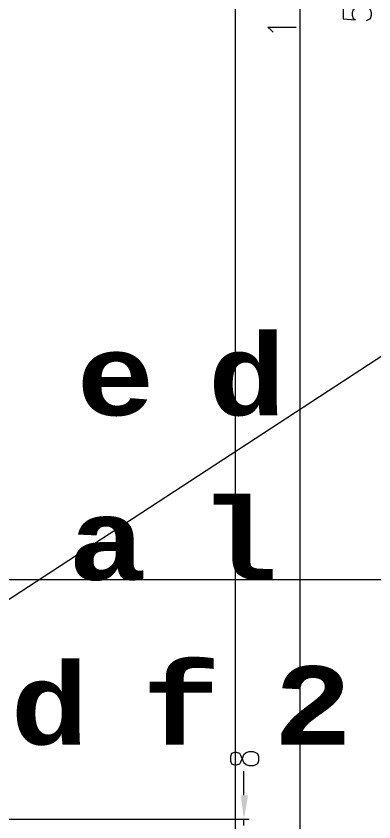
# Model space of a CAD drawing. Header units: millimetres. Extents: x 0 to 825, y 0 to 1167.
# Drawn here: x 292.1 to 353.8, y 541.9 to 680.6 of the extents above; entities that cross this region are included whole.
import ezdxf

# ---------------------------------------------------------------- set-up
doc = ezdxf.new("R2010")
doc.units = ezdxf.units.MM
doc.layers.add('1', color=7, linetype='Continuous')

msp = doc.modelspace()

# ---------------------------------------------------------------- hatches: boundary and pattern name
h = msp.add_hatch(color=0)
h.dxf.hatch_style = 2
h.paths.add_polyline_path([(330.801732, 546.441732), (332.061732, 546.441732), (331.341732, 542.301732)])

# ---------------------------------------------------------------- linework, layer by layer
at = {"layer": '1', "color": 30, "lineweight": 9}
for points in [[(329.901732, 0.141732), (329.901732, 1166.901732)], [(824.541732, 583.521732), (0.141732, 583.521732)]]:
    msp.add_lwpolyline(points, dxfattribs=at)
at = {"layer": '1', "color": 0, "lineweight": 9}
for points in [[(341.061732, 510.621732), (341.061732, 883.581732)], [(348.441732, 681.981732), (348.441732, 680.181732), (350.601732, 680.001732), (350.241732, 680.181732), (350.061732, 680.721732), (350.061732, 681.261732), (350.241732, 681.801732), (350.781732, 682.161732), (351.501732, 682.341732), (351.861732, 682.341732), (352.581732, 682.161732), (353.121732, 681.801732), (353.301732, 681.261732), (353.301732, 680.721732), (353.121732, 680.181732), (352.761732, 680.001732), (352.401732, 679.821732)], [(336.381732, 677.841732), (336.021732, 678.201732), (335.481732, 678.741732), (340.341732, 678.741732)], [(363.921732, 627.801732), (284.361732, 575.961732)], [(329.001732, 552.381732), (329.181732, 551.841732), (329.721732, 551.661732), (330.081732, 551.661732), (330.621732, 551.841732), (330.801732, 552.201732), (331.161732, 552.921732), (331.341732, 553.461732), (331.701732, 553.821732), (332.241732, 554.001732), (332.961732, 554.001732), (333.321732, 553.821732), (333.681732, 553.641732), (333.861732, 553.101732), (333.861732, 552.381732), (333.681732, 551.841732), (333.321732, 551.661732), (332.961732, 551.481732), (332.241732, 551.481732), (331.701732, 551.661732), (331.341732, 552.021732), (331.161732, 552.561732), (330.801732, 553.281732), (330.621732, 553.641732), (330.081732, 553.821732), (329.721732, 553.821732), (329.181732, 553.641732), (329.001732, 553.101732), (329.001732, 552.381732)], [(331.341732, 546.441732), (331.341732, 550.581732)], [(267.621732, 542.301732), (332.241732, 542.301732)], [(331.341732, 541.221732), (331.341732, 542.301732)]]:
    msp.add_lwpolyline(points, dxfattribs=at)

# ---------------------------------------------------------------- texts
at = {"color": 30, "char_height": 13.488, "attachment_point": 1}
for s, insert in [('{\\fCourier|b1|i0|c0|p13;d}', (325.118551, 625.356189)), ('{\\fCourier|b1|i0|c0|p13; }', (347.795717, 625.356189)), ('{\\fCourier|b1|i0|c0|p13;e}', (302.441386, 625.356189)), ('{\\fCourier|b1|i0|c0|p13;l}', (323.701228, 597.009732)), ('{\\fCourier|b1|i0|c0|p13; }', (346.378394, 597.009732)), ('{\\fCourier|b1|i0|c0|p13;a}', (301.024063, 597.009732)), ('{\\fCourier|b1|i0|c0|p13;d}', (291.102803, 568.663276)), ('{\\fCourier|b1|i0|c0|p13;f}', (313.779969, 568.663276)), ('{\\fCourier|b1|i0|c0|p13;2}', (336.457134, 568.663276))]:
    msp.add_mtext(s, dxfattribs=dict(at, insert=insert))

doc.saveas('drawing.dxf')
